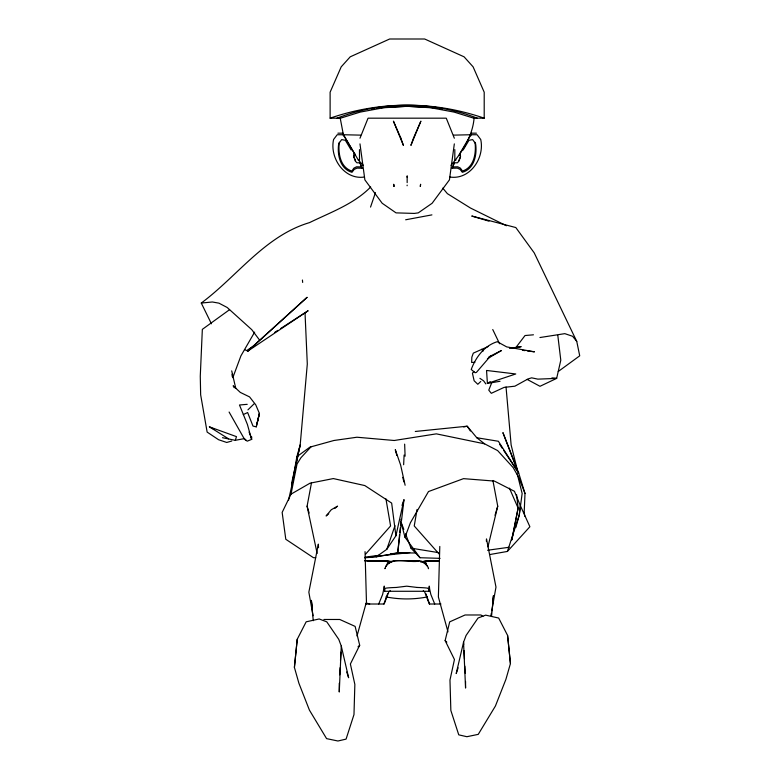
<?xml version="1.0" encoding="UTF-8"?>
<svg xmlns="http://www.w3.org/2000/svg" width="780" height="780" viewBox="0 0 780 780"><rect width="100%" height="100%" fill="white"/><g stroke="black" fill="none" stroke-linecap="round" stroke-linejoin="round"><path stroke-width="1.17" d="M378.729 604.012L382.629 594.448L383.838 588.851A94.643 1.687 90 0 1 384.306 586.18L384.53 591.279L428.932 591.279L429.156 586.18A94.643 1.687 -90 0 1 429.614 588.851L430.833 594.448L434.723 604.012M439.793 546.439L438.38 596.983L447.983 631.868M506.035 386.987L511.124 444.922L517.52 470.74L502.915 432.617L518.681 473.021L524.999 493.486L524.218 511.69L524.745 516.224M440.066 558.353L420.02 557.729L404.986 537.245L400.881 521.693L400.998 519.265M403.64 464.734L404.108 455.042M339.329 142.262C337.935 152.822 340.119 167.388 351.829 171.034L353.935 168.109L356.548 166.813L361.364 166.93L362.096 168.226L356.986 168.119L354.218 169.397L351.975 172.302C340.012 169.055 337.067 154.489 338.705 143.744L341.659 139.601L345.365 140.312L351.175 150.014M339.719 674.866L340.109 667.67M340.499 660.475L340.957 652.08M486.359 541.213L486.496 538.912L495.982 587.087L491.761 610.847M407.101 185.747L407.16 185.123M491.566 616.044L493.486 595.54L492.58 601.458M323.866 619.476L339.758 619.476L355.134 626.399L359.687 645.265L350.386 663.995L354.851 684.421L353.983 714.577L346.076 739.118L337.945 741L326.586 738.631L309.426 710.131L298.915 683.28L294.401 667.387L297.238 639.249L306.169 621.816L319.186 618.969L326.781 621.845L338.754 639.337L341.279 646.084L348.631 677.732L346.72 671.97M294.401 667.387L297.238 639.249M399.535 534.924L397.702 552.962L376.204 556.881L364.562 557.798M399.779 532.516L400.267 527.699M400.51 525.301L400.754 522.892M404.986 537.245L410.407 522.746L428.483 491.556L463.515 478.647L494.393 481.084L514.459 491.302L520.328 505.596L519.275 515.024L515.775 527.621M401.261 522.756L397.702 552.962L390.448 553.888M401.544 520.338L403.962 499.795L402.012 505.421M454.331 143.881L449.436 179.868L432.13 203.258L418.275 212.872L414.297 213.418L396.035 212.872L382.18 203.258L364.874 179.868L359.98 143.881M417.066 509.467L414.238 525.964L439.12 554.014M288.483 500.389L291.856 485.443L296.868 456.69L300.193 444.922L307.3 364.055L305.009 312.497M490.922 615.596L491.341 613.226M317.148 553.468L307.086 506.191L311.483 482.84M451.015 165.321C462.296 151.934 472.582 136.042 474.084 118.18M511.953 539.633L518.115 508.092L516.623 494.793M511.768 540.004L518.115 508.092L509.438 488.163M315.744 557.749L313.414 557.671L285.792 539.273L282.155 512.401L291.018 494.14L297.024 464.061L300.934 457.733L311.288 446.521M291.856 485.443L297.989 455.647M298.721 452.069L300.193 444.922L291.603 483.434M376.204 556.881L386.792 549.315L395.909 535.782L403.962 499.795M385.027 568.298L384.94 568.698C386.061 564.203 390.224 560.84 394.846 560.654L418.616 560.654C423.238 560.84 427.401 564.203 428.522 568.698L428.435 568.298M257.185 423.014L259.409 413.449L255.733 404.8L249.58 396.913L240.308 392.408L233.152 385.759L234.283 387.757M256.259 426.845L259.409 413.449L256.259 426.845L252.983 426.075L247.63 412.542L243.301 414.57M359.98 138.226L368.053 118.18L446.267 118.18L454.331 138.226M487.939 546.829L497.738 506.191L492.911 480.509M458.113 667.807L456.202 673.559L463.544 642.252L466.069 635.466L478.052 618.014L485.638 615.137L498.664 618.043L507.595 635.447L510.432 663.566L505.908 679.361L495.407 706.046L478.247 734.36L466.889 736.71L458.757 734.848L450.85 710.453L449.972 680.062L454.447 659.509L445.136 640.604L449.699 621.855L465.075 614.981L480.967 614.981L482.888 616.414M357.006 635.992L366.454 601.946L365.04 551.626M495.007 515.307L497.738 506.191M222.476 437.697L235.287 440.329L236.486 436.644L209.401 426.835L228.55 438.818M489.82 554.541L507.4 551.441L519.275 515.024L522.142 493.486L517.15 473.558M389.893 591.279L390.146 590.528M370.539 207.09L375.453 192.631M386.792 549.315L394.992 525.681M463.144 150.014L468.946 140.312L472.651 139.601L475.605 143.744C477.243 154.489 474.298 169.055 462.335 172.302L460.093 169.397L457.324 168.119L452.215 168.226L454.477 162.552M387.65 593.619L383.887 604.012M232.83 377.627L240.922 355.856L254.65 332.124M452.215 168.226L454.243 162.796L457.402 162.805L459.098 160.934L460.57 156.273L460.132 155.113L459.303 155.113L459.625 153.709L460.415 153.709L460.415 157.072L458.738 160.612M388.82 591.874L384.15 604.012L365.547 604.012M491.702 382.805L488.767 390.146L491.302 393.315L504.114 387.387L514.898 386.188L528.011 378.953L531.629 377.832L537.868 379.139L556.657 378.388L560.791 360.204L557.807 335.4M459.635 153.855L469.852 136.568L471.705 134.735L477.106 134.735L480.724 139.483C484.858 157.882 469.989 180.17 449.865 177.021M515.648 347.841L525.028 335.536L533.452 334.805M385.983 566.28L387.046 564.895M473.928 371.397L472.436 373.24L474.133 380.776L477.808 384.277L480.773 381.488M487.422 358.673L501.472 350.522L490.474 356.07L476.434 372.372L475.108 372.733L471.227 369.476C475.732 357.308 484.429 345.598 497.24 341.708L506.688 346.895L534.466 351.839L527.329 350.932M365.713 554.014L390.585 525.964L385.944 498.869M507.4 551.441L529.893 526.734L520.328 505.596M370.656 187.015C353.954 204.067 330.603 212.335 309.553 222.602C264.947 235.794 237.237 276.383 201.279 303.049L211.429 323.788M247.923 409.88L254.124 403.796M255.586 344.77L247.504 350.005L247.835 351.088L307.018 297.375L247.835 351.088L244.881 349.742M358.02 646.834L359.687 645.265M328.75 513.708L326.108 515.98L331.266 509.75L337.545 506.142L334.912 508.414M387.582 564.193C396.337 557.183 409.032 562.994 419.201 561.122M296.868 456.69L309.904 447.135L333.898 440.495L356.947 437.229L394.231 440.495L436.351 433.856L484.604 443.84L497.62 450.577L513.162 467.6L518.681 477.302L524.999 493.486M558.256 371.494L579.725 355.816L576.751 341.386L534.202 252.847L515.824 227.555L471.754 216.031L488.982 221.179M229.593 309.66L202.342 329.355L200.275 376.174L200.655 394.797L207.139 432.091L218.585 439.725L226.726 442.465L231.777 441.022M247.835 351.088L308.149 310.723L280.858 328.399M274.794 332.329L277.826 330.369M490.22 381.654L487.402 383.438L486.554 370.461L515.755 373.971L487.402 383.438L500.038 381.284M488.534 357.269L490.474 356.07M291.018 494.14L310.04 483.181L333.323 478.569L364.816 485.569L391.657 503.1L395.909 535.782M250.536 437.931L251.93 437.171M488.456 346.388L473.323 353.125L471.841 357.172L471.647 362.476L474.942 362.242M337.048 118.18C383.984 99.918 437.014 101.917 484.204 118.18L484.204 92.206L473.109 66.846L464.081 56.823L424.671 39L389.649 39L350.23 56.823L341.201 66.846L330.115 92.206L330.115 118.18L340.519 118.18L360.204 112.096L383.565 107.747L407.16 106.304L424.954 107.065M330.115 118.18C377.296 101.917 430.336 99.918 477.262 118.18M420.586 561.961L426.202 560.8L439.14 560.732M516.75 347.597L521.176 346.632L509.467 348.338M463.729 426.943L467.21 426.202L476.785 437.736L484.604 443.84M427.489 596.895C413.858 599.606 399.604 599.606 385.973 596.895M235.287 440.329L243.614 438.75L245.866 440.242M405.659 219.784L431.925 214.88M392.125 561.473L387.124 563.218L389.366 563.218M539.935 337.535L564.808 333.645L572.588 336.268L576.751 341.386M371.865 109.073L374.205 108.742M376.545 108.41L378.885 108.079M487.529 550.251L509.155 547.267M365.06 557.115L379.567 555.262M368.696 557.115L375.94 556.316M378.358 556.052L409.753 552.572M201.279 303.049L212.365 301.987L218.936 303.157L227.155 307.466L251.765 329.667L259.457 339.924M415.291 431.467L467.21 426.202L470.398 430.999M247.211 404.332L239.48 404.995L247.416 424.495L251.062 437.599M381.225 107.747L386.958 107.269M389.366 107.065L407.16 106.304L430.755 107.747L454.106 112.096L473.791 118.18L484.204 118.18M452.956 166.93L457.762 166.813L460.375 168.109L462.491 171.034C474.191 167.388 476.375 152.822 474.981 142.262M403.406 552.611L397.702 552.962L415.565 552.962M453.59 135.135L470.935 134.735M337.915 133.175L343.005 133.175M471.315 133.175L476.395 133.175M364.455 177.021C344.331 180.17 329.462 157.882 333.587 139.483L337.204 134.735L342.605 134.735L344.458 136.568L358.342 160.105L359.492 160.105L359.492 149.614M455.969 160.105L454.818 160.105L454.818 149.614M364.63 560.703L387.26 560.8L391.199 561.493M424.096 563.218L426.338 563.218L421.337 561.473M440.953 604.012L429.312 604.012L424.642 591.874M417.193 587.457L406.731 586.18L396.26 587.457A21.733 1.209 0 0 0 385.076 588.442L384.988 588.725A290.784 5.187 90 0 0 384.53 591.279M340.226 118.18L343.375 134.735L360.721 135.135M364.757 560.703L389.23 561.493L367.068 560.703M427.352 107.269L433.085 107.747M551.889 377.91L556.657 378.388L539.994 386.295L527.124 379.392M522.571 350.327L524.95 350.63M435.425 108.079L437.765 108.41M440.115 108.742L442.455 109.073M476.785 437.736L498.381 441.265L518.681 473.021L503.617 450.313M405.512 533.812L410.992 548.145L438.214 552.572M367.165 603.242L369.7 604.012M421.415 561.502L423.813 562.565L427.479 566.28M506.386 225.751L470.486 208.036L447.379 193.655L442.777 188.126M209.401 426.835L213.72 429.088M479.915 378.339L483.659 380.884L485.823 383.916M445.136 640.604L446.813 642.164M358.342 160.105L363.295 165.321M410.992 548.145L420.02 557.729M355.573 160.612L353.906 157.072L353.906 153.709L354.685 153.709L355.017 155.113L354.178 155.113L353.74 156.273L355.212 160.934L356.909 162.805L360.077 162.796L362.096 168.226M499.688 444.385L502.31 448.334M481.748 349.274L483.005 351.224M354.676 153.855L343.375 134.735M229.096 412.035L243.76 437.95L247.162 441.197L251.93 439.247L249.083 432.101M492.745 329.531L499.59 343.756M428.386 588.442L428.473 588.725A290.784 5.187 -90 0 1 428.932 591.279M400.881 521.693L403.825 529.405M425.812 593.619L429.575 604.012M359.834 162.552L361.364 166.93M423.316 590.528L423.56 591.279M307.086 506.191L309.133 513.025M396.844 455.452L395.294 449.69L400.627 465.036L405.122 485.248M402.733 477.36L403.972 481.972M231.718 370.87L235.745 388.274M313.063 615.751L308.851 592.176L318.337 544.138L318.523 547.667M312.429 607.444L311.347 600.356L313.267 620.704M302.425 280.02L302.669 282.438M507.595 635.447L510.432 663.566M232.021 374.234L232.226 376.477M407.16 182.618L407.16 176.056L407.16 177.294M463.681 644.631L463.544 642.252L465.562 688.048L465.562 681.428M464.002 650.598L464.461 658.944M464.851 666.1L465.241 673.257M404.644 444.132L405.103 456.202M341.279 646.084L339.261 692.026L339.261 683.26M417.271 587.457A21.733 1.209 0 0 1 428.464 588.442M420.595 184.373L420.322 186.41L420.595 184.373M413.507 138.041L410.914 145.382L420.888 121.144L413.507 138.041M439.394 560.957L424.223 561.493L439.374 561.005M400.803 138.041L393.422 121.144L403.406 145.382L400.803 138.041M393.998 186.41L393.724 184.373L393.998 186.41"/></g></svg>
